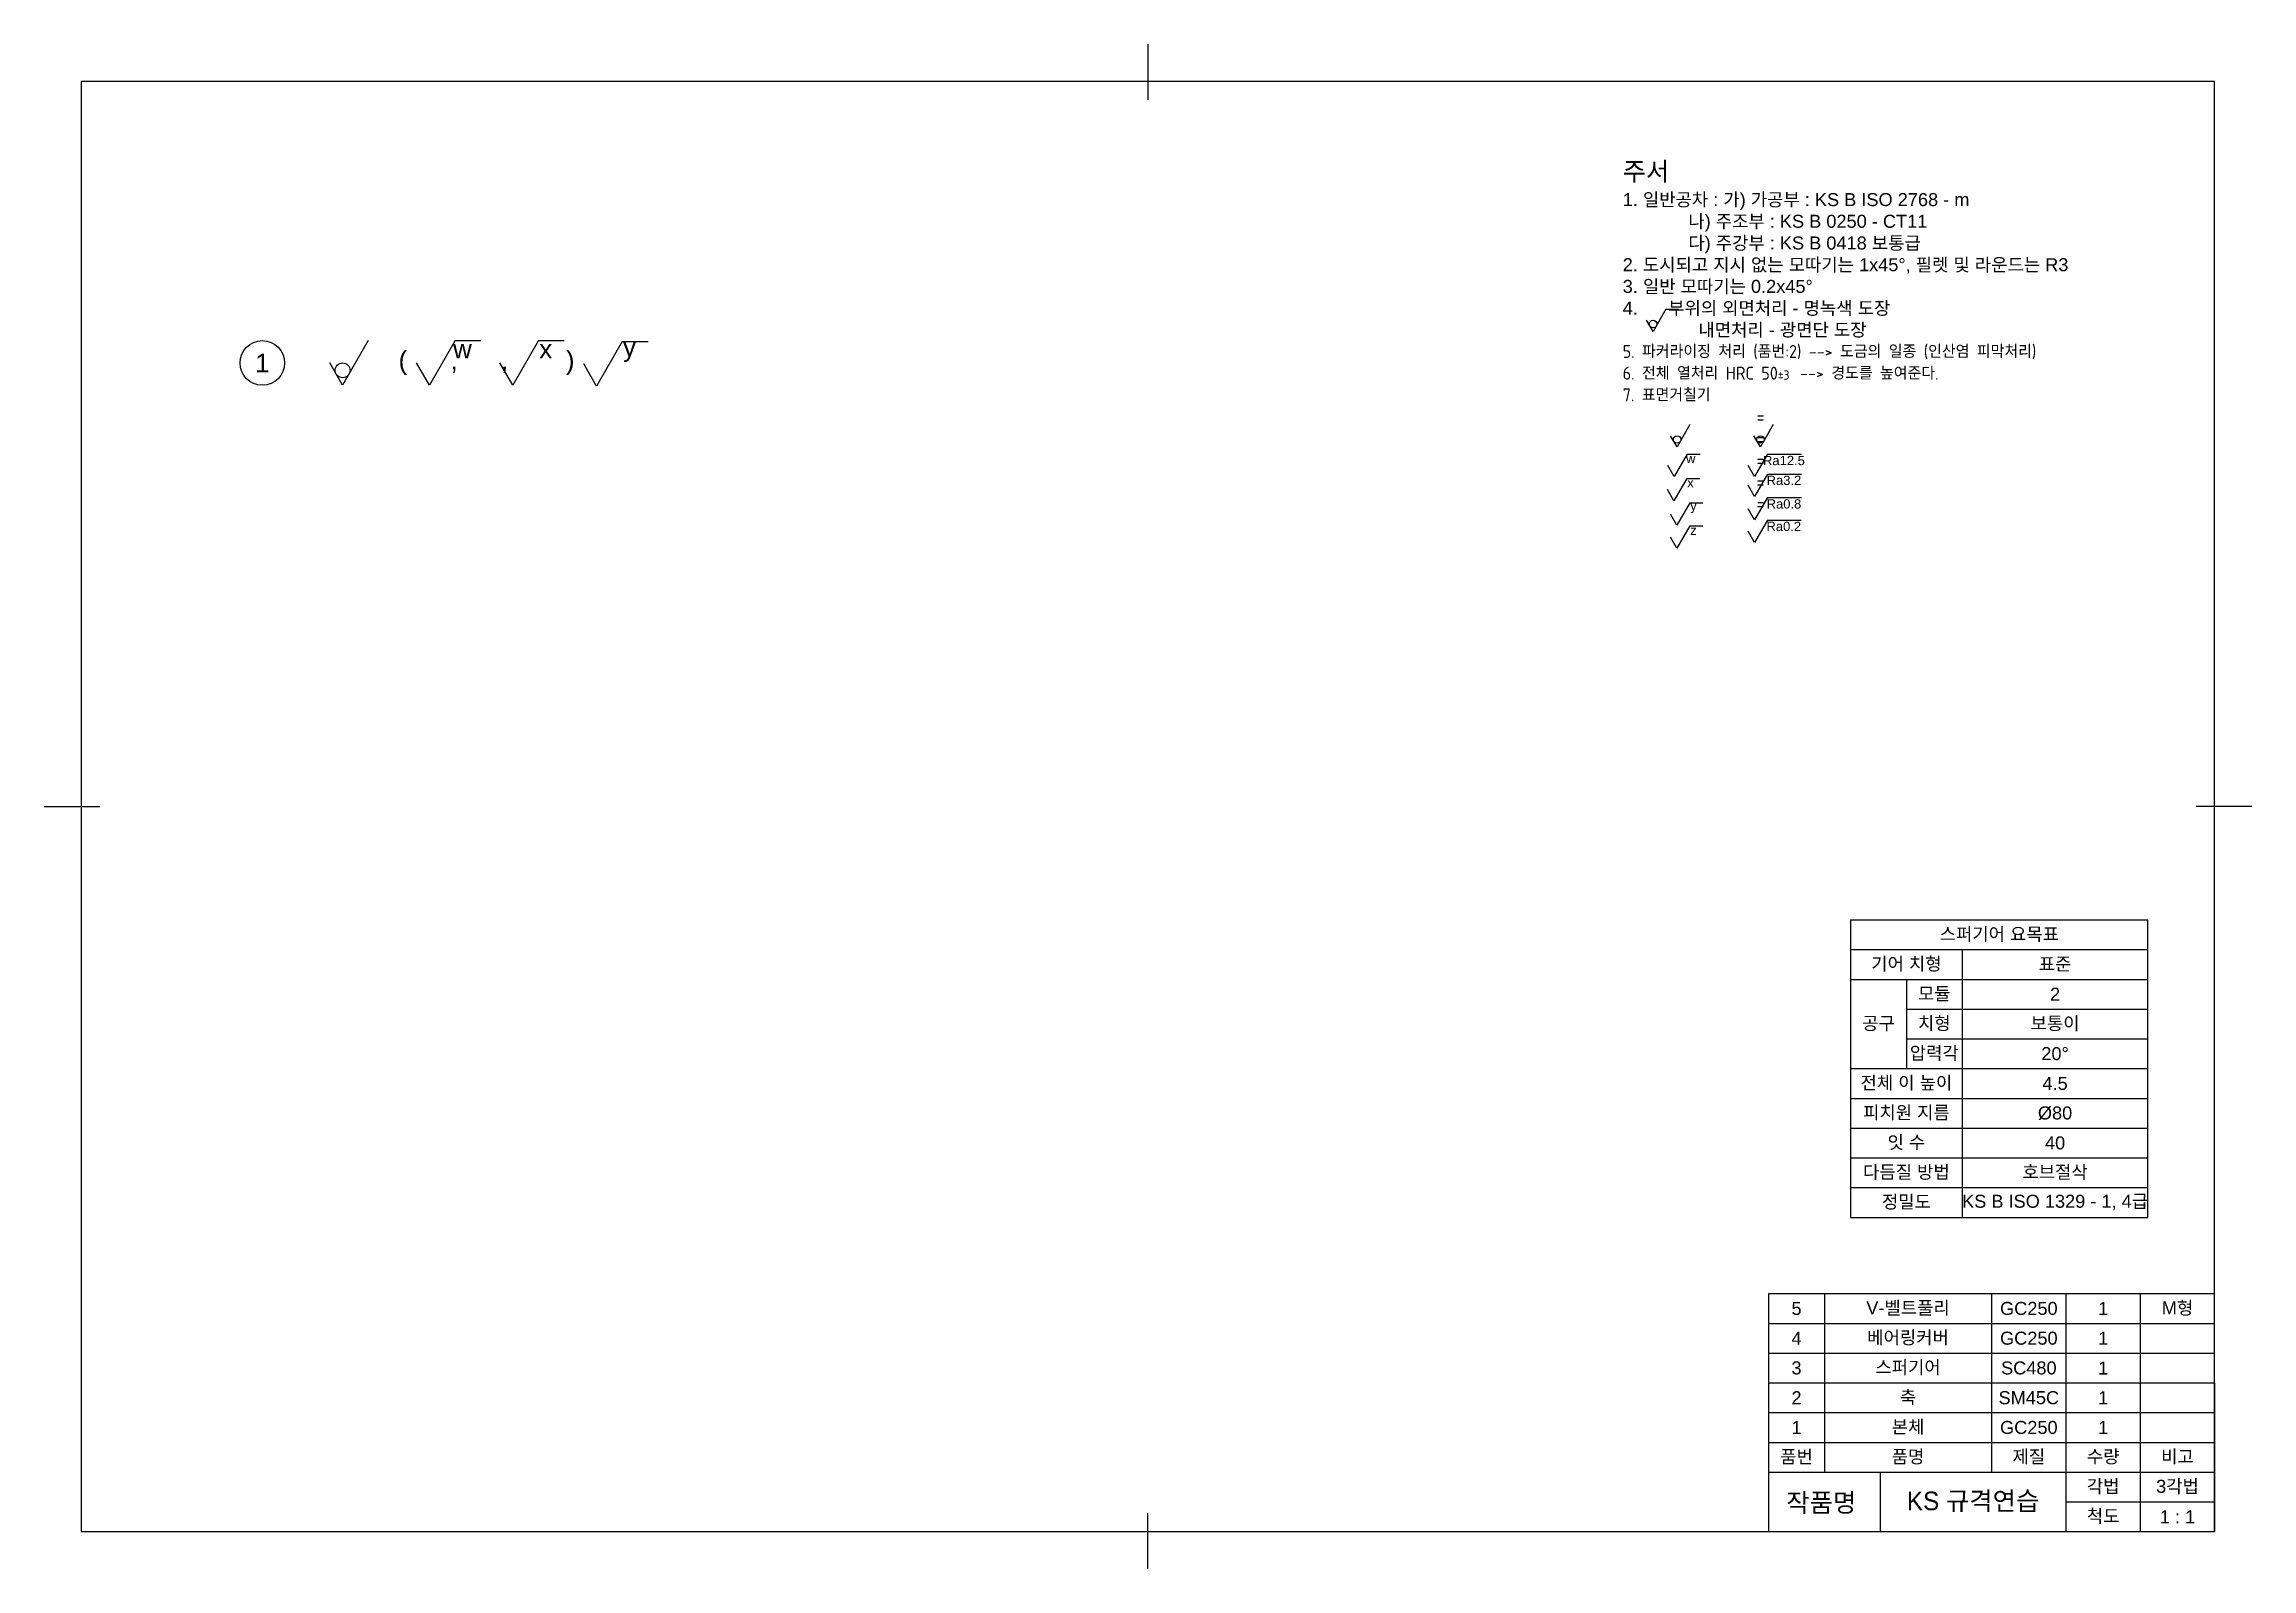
# Model space of a CAD drawing. Header units: millimetres. Extents: x -5 to 589, y -2 to 408.
import ezdxf

# ---------------------------------------------------------------- set-up
doc = ezdxf.new("R2010")
doc.units = ezdxf.units.MM
for name, color, linetype in [('가는실선', 7, 'Continuous'), ('문자', 2, 'Continuous'), ('외형선', 3, 'Continuous'), ('윤곽선', 4, 'Continuous')]:
    doc.layers.add(name, color=color, linetype=linetype)
doc.styles.get("Standard").update_dxf_attribs({"font": 'arial.ttf'})

msp = doc.modelspace()

# ---------------------------------------------------------------- linework, layer by layer
at = {"layer": '가는실선'}
for p, q in [((427.48, 330.73), (425.74, 333.73)), ((427.48, 330.73), (425.74, 333.73)), ((430.94, 336.73), (427.48, 330.73)), ((430.94, 336.73), (427.48, 330.73)), ((430.94, 336.73), (434.4, 336.73)), ((430.94, 336.73), (434.4, 336.73)), ((437.41, 305.7), (433.94, 299.7)), ((437.41, 305.7), (433.94, 299.7)), ((459.83, 305.7), (456.36, 299.7)), ((459.83, 305.7), (456.36, 299.7)), ((433.94, 299.7), (432.21, 302.7)), ((433.94, 299.7), (432.21, 302.7)), ((436.65, 297.72), (433.19, 291.72)), ((436.65, 297.72), (433.19, 291.72)), ((436.65, 297.72), (440.12, 297.72)), ((436.65, 297.72), (440.12, 297.72)), ((456.36, 299.7), (454.63, 302.7)), ((456.36, 299.7), (454.63, 302.7)), ((458.27, 297.72), (454.81, 291.72)), ((458.27, 297.72), (454.81, 291.72)), ((458.27, 297.72), (467.39, 297.72)), ((458.27, 297.72), (467.39, 297.72)), ((433.19, 291.72), (431.46, 294.72)), ((433.19, 291.72), (431.46, 294.72)), ((436.56, 291.21), (433.1, 285.21)), ((436.56, 291.21), (433.1, 285.21)), ((436.56, 291.21), (440.03, 291.21)), ((436.56, 291.21), (440.03, 291.21)), ((454.81, 291.72), (453.08, 294.72)), ((454.81, 291.72), (453.08, 294.72)), ((458.27, 292.39), (454.81, 286.39)), ((458.27, 292.39), (454.81, 286.39)), ((458.27, 292.39), (467.39, 292.39)), ((458.27, 292.39), (467.39, 292.39)), ((433.1, 285.21), (431.37, 288.21)), ((433.1, 285.21), (431.37, 288.21)), ((454.81, 286.39), (453.08, 289.39)), ((454.81, 286.39), (453.08, 289.39)), ((458.27, 286.05), (454.81, 280.05)), ((458.27, 286.05), (454.81, 280.05)), ((458.27, 286.05), (467.39, 286.05)), ((458.27, 286.05), (467.39, 286.05)), ((433.91, 278.63), (432.18, 281.63)), ((433.91, 278.63), (432.18, 281.63)), ((437.38, 284.63), (433.91, 278.63)), ((437.38, 284.63), (433.91, 278.63)), ((437.38, 284.63), (440.84, 284.63)), ((437.38, 284.63), (440.84, 284.63)), ((454.81, 280.05), (453.08, 283.05)), ((454.81, 280.05), (453.08, 283.05)), ((458.23, 280.01), (454.77, 274.01)), ((458.23, 280.01), (454.77, 274.01)), ((458.23, 280.01), (467.35, 280.01)), ((458.23, 280.01), (467.35, 280.01)), ((433.91, 272.43), (432.18, 275.43)), ((433.91, 272.43), (432.18, 275.43)), ((437.38, 278.43), (433.91, 272.43)), ((437.38, 278.43), (433.91, 272.43)), ((437.38, 278.43), (440.84, 278.43)), ((437.38, 278.43), (440.84, 278.43)), ((454.77, 274.01), (453.04, 277.01)), ((454.77, 274.01), (453.04, 277.01)), ((480.64, 172.51), (560.64, 172.51)), ((480.64, 172.51), (480.64, 92.51)), ((480.64, 172.51), (560.64, 172.51)), ((480.64, 172.51), (480.64, 92.51)), ((560.64, 92.51), (560.64, 172.51)), ((560.64, 92.51), (560.64, 172.51)), ((480.64, 164.51), (560.64, 164.51)), ((480.64, 164.51), (560.64, 164.51)), ((510.64, 164.51), (510.64, 92.51)), ((510.64, 164.51), (510.64, 92.51)), ((480.64, 156.51), (560.64, 156.51)), ((480.64, 156.51), (560.64, 156.51)), ((495.64, 156.51), (495.64, 132.51)), ((495.64, 156.51), (495.64, 132.51)), ((495.64, 148.51), (560.64, 148.51)), ((495.64, 148.51), (560.64, 148.51)), ((495.64, 140.51), (560.64, 140.51)), ((495.64, 140.51), (560.64, 140.51)), ((480.64, 132.51), (560.64, 132.51)), ((480.64, 132.51), (560.64, 132.51)), ((480.64, 124.51), (560.64, 124.51)), ((480.64, 124.51), (560.64, 124.51)), ((480.64, 116.51), (560.64, 116.51)), ((480.64, 116.51), (560.64, 116.51)), ((480.64, 108.51), (560.64, 108.51)), ((480.64, 108.51), (560.64, 108.51)), ((480.64, 100.51), (560.64, 100.51)), ((480.64, 100.51), (560.64, 100.51)), ((480.64, 92.51), (560.64, 92.51)), ((480.64, 92.51), (560.64, 92.51)), ((458.58, 71.99), (578.58, 71.99)), ((458.58, 71.99), (578.58, 71.99)), ((473.58, 71.99), (473.58, 23.99)), ((473.58, 71.99), (473.58, 23.99)), ((518.58, 71.99), (518.58, 23.99)), ((518.58, 71.99), (518.58, 23.99)), ((538.58, 71.99), (538.58, 7.99)), ((538.58, 71.99), (538.58, 7.99)), ((558.58, 71.99), (558.58, 7.99)), ((558.58, 71.99), (558.58, 7.99)), ((458.58, 63.99), (578.58, 63.99)), ((458.58, 63.99), (578.58, 63.99)), ((458.58, 55.99), (578.58, 55.99)), ((458.58, 55.99), (578.58, 55.99)), ((458.58, 47.99), (578.58, 47.99)), ((458.58, 47.99), (578.58, 47.99)), ((578.58, 47.99), (578.58, 7.99)), ((578.58, 47.99), (578.58, 7.99)), ((458.58, 39.99), (578.58, 39.99)), ((458.58, 39.99), (578.58, 39.99)), ((458.58, 31.99), (578.58, 31.99)), ((458.58, 31.99), (578.58, 31.99)), ((488.58, 23.99), (488.58, 7.99)), ((488.58, 23.99), (488.58, 7.99)), ((538.58, 15.99), (578.58, 15.99)), ((538.58, 15.99), (578.58, 15.99)), ((458.58, 7.99), (578.58, 7.99)), ((458.58, 7.99), (578.58, 7.99))]:
    msp.add_line(p, q, dxfattribs=at)
for centre in [(427.48, 332.73), (427.48, 332.73), (433.94, 301.7), (433.94, 301.7), (456.36, 301.7), (456.36, 301.7)]:
    msp.add_circle(centre, 1, dxfattribs=at)
at = {"layer": '문자'}
msp.add_circle((53.29, 322.27), 6, dxfattribs=at)
msp.add_circle((53.29, 322.27), 6, dxfattribs=at)
at = {"layer": '외형선'}
for p, q in [((291.58, 407.99), (291.58, 392.99)), ((291.58, 407.99), (291.58, 392.99)), ((81.8, 328.27), (74.88, 316.27)), ((81.8, 328.27), (74.88, 316.27)), ((105.18, 328.27), (98.26, 316.27)), ((105.18, 328.27), (98.26, 316.27)), ((105.18, 328.27), (112.11, 328.27)), ((105.18, 328.27), (112.11, 328.27)), ((127.6, 328.27), (120.67, 316.27)), ((127.6, 328.27), (120.67, 316.27)), ((127.6, 328.27), (134.53, 328.27)), ((127.6, 328.27), (134.53, 328.27)), ((150.14, 328.03), (143.21, 316.03)), ((150.14, 328.03), (143.21, 316.03)), ((150.14, 328.03), (157.07, 328.03)), ((150.14, 328.03), (157.07, 328.03)), ((74.88, 316.27), (71.41, 322.27)), ((74.88, 316.27), (71.41, 322.27)), ((98.26, 316.27), (94.79, 322.27)), ((98.26, 316.27), (94.79, 322.27)), ((120.67, 316.27), (117.21, 322.27)), ((120.67, 316.27), (117.21, 322.27)), ((143.21, 316.03), (139.75, 322.03)), ((143.21, 316.03), (139.75, 322.03)), ((-5.42, 202.99), (9.58, 202.99)), ((-5.42, 202.99), (9.58, 202.99)), ((588.58, 202.99), (573.58, 202.99)), ((588.58, 202.99), (573.58, 202.99)), ((458.58, 71.99), (458.58, 7.99)), ((458.58, 71.99), (458.58, 7.99)), ((458.58, 23.99), (578.58, 23.99)), ((458.58, 23.99), (578.58, 23.99)), ((291.58, -2.01), (291.58, 12.99)), ((291.58, -2.01), (291.58, 12.99))]:
    msp.add_line(p, q, dxfattribs=at)
msp.add_circle((74.88, 320.27), 2, dxfattribs=at)
msp.add_circle((74.88, 320.27), 2, dxfattribs=at)
at = {"layer": '윤곽선'}
msp.add_lwpolyline([(4.58, 7.99), (578.58, 7.99), (578.58, 397.99), (4.58, 397.99)], close=True, dxfattribs=at)
msp.add_lwpolyline([(4.58, 7.99), (578.58, 7.99), (578.58, 397.99), (4.58, 397.99)], close=True, dxfattribs=at)

# ---------------------------------------------------------------- texts
at = {"layer": '가는실선', "char_height": 2.5, "attachment_point": 5}
for s, width, insert in [('w', 5.1314, (437.62, 296.58)), ('w', 5.1314, (437.62, 296.58)), ('Ra12.5', 5.1314, (462.69, 296.02)), ('Ra12.5', 5.1314, (462.69, 296.02)), ('Ra3.2', 5.1314, (462.69, 290.69)), ('Ra3.2', 5.1314, (462.69, 290.69)), ('x', 5.1314, (437.53, 290.07)), ('x', 5.1314, (437.53, 290.07)), ('Ra0.8', 11.998, (462.69, 284.35)), ('Ra0.8', 11.998, (462.69, 284.35)), ('y', 5.1314, (438.35, 283.5)), ('y', 5.1314, (438.35, 283.5)), ('Ra0.2', 5.1314, (462.65, 278.31)), ('Ra0.2', 5.1314, (462.65, 278.31)), ('z', 5.1314, (438.35, 277.29)), ('z', 5.1314, (438.35, 277.29))]:
    msp.add_mtext_dynamic_manual_height_columns(s, width=width, gutter_width=12.5, heights=[0], dxfattribs=dict(at, insert=insert))
at = {"layer": '문자'}
for s, width, insert, char_height, attachment_point in [('주서\\P{\\H0.7x;1. 일반공차 : 가) 가공부 : KS B ISO 2768 - m\\P             나) 주조부 : KS B 0250 - CT11\\P             다) 주강부 : KS B 0418 보통급\\P2. 도시되고 지시 없는 모따기는 1x45%%D, 필렛 및 라운드는 R3\\P3. 일반 모따기는 0.2x45%%D\\P4.      부위의 외면처리 - 명녹색 도장\\P               내면처리 - 광면단 도장 \\Fisocp|c129;\\P5. \\Fisocp,whgtxt|c129;파커라이징\\Fisocp|c129; \\Fisocp,whgtxt|c129;처리 (품번:2) --> 도금의 일종 (인산염 피막처리)\\Fisocp|c129;\\P6. \\Fisocp,whgtxt|c129;전체\\Fisocp|c129; \\Fisocp,whgtxt|c129;열처리\\Fisocp|c129; HRC 50\\H0.71429x;%%P3  \\H1.39999x;--> \\Fisocp,whgtxt|c129;경도를\\Fisocp|c129; \\Fisocp,whgtxt|c129;높여준다.\\Fisocp|c129;\\H0.71429x;\\P\\H1.4x;7. \\Fisocp,whgtxt|c129;표면거칠기\\Fisocp|c129;\\P                  =\\P                  =\\P                  =\\P                  =\\P                  =}', 138.2982, (419.31, 376.28), 5, 1), ('주서\\P{\\H0.7x;1. 일반공차 : 가) 가공부 : KS B ISO 2768 - m\\P             나) 주조부 : KS B 0250 - CT11\\P             다) 주강부 : KS B 0418 보통급\\P2. 도시되고 지시 없는 모따기는 1x45%%D, 필렛 및 라운드는 R3\\P3. 일반 모따기는 0.2x45%%D\\P4.      부위의 외면처리 - 명녹색 도장\\P               내면처리 - 광면단 도장 \\Fisocp|c129;\\P5. \\Fisocp,whgtxt|c129;파커라이징\\Fisocp|c129; \\Fisocp,whgtxt|c129;처리 (품번:2) --> 도금의 일종 (인산염 피막처리)\\Fisocp|c129;\\P6. \\Fisocp,whgtxt|c129;전체\\Fisocp|c129; \\Fisocp,whgtxt|c129;열처리\\Fisocp|c129; HRC 50\\H0.71429x;%%P3  \\H1.39999x;--> \\Fisocp,whgtxt|c129;경도를\\Fisocp|c129; \\Fisocp,whgtxt|c129;높여준다.\\Fisocp|c129;\\H0.71429x;\\P\\H1.4x;7. \\Fisocp,whgtxt|c129;표면거칠기\\Fisocp|c129;\\P                  =\\P                  =\\P                  =\\P                  =\\P                  =}', 138.2982, (419.31, 376.28), 5, 1), ('스퍼기어 요목표', 47.7931, (520.64, 168.51), 3.5, 5), ('스퍼기어 요목표', 47.7931, (520.64, 168.51), 3.5, 5), ('기어 치형', 30, (495.64, 160.51), 3.5, 5), ('기어 치형', 30, (495.64, 160.51), 3.5, 5), ('표준', 30, (535.64, 160.51), 3.5, 5), ('표준', 30, (535.64, 160.51), 3.5, 5), ('모듈', 30, (503.14, 152.51), 3.5, 5), ('모듈', 30, (503.14, 152.51), 3.5, 5), ('2', 30, (535.64, 152.51), 3.5, 5), ('2', 30, (535.64, 152.51), 3.5, 5), ('공구', 30, (488.14, 144.51), 3.5, 5), ('공구', 30, (488.14, 144.51), 3.5, 5), ('치형', 30, (503.14, 144.51), 3.5, 5), ('치형', 30, (503.14, 144.51), 3.5, 5), ('보통이', 30, (535.64, 144.51), 3.5, 5), ('보통이', 30, (535.64, 144.51), 3.5, 5), ('압력각', 30, (503.14, 136.51), 3.5, 5), ('압력각', 30, (503.14, 136.51), 3.5, 5), ('20%%D', 30, (535.64, 136.51), 3.5, 5), ('20%%D', 30, (535.64, 136.51), 3.5, 5), ('전체 이 높이', 30, (495.64, 128.51), 3.5, 5), ('전체 이 높이', 30, (495.64, 128.51), 3.5, 5), ('4.5', 30, (535.64, 128.51), 3.5, 5), ('4.5', 30, (535.64, 128.51), 3.5, 5), ('피치원 지름', 30, (495.64, 120.51), 3.5, 5), ('피치원 지름', 30, (495.64, 120.51), 3.5, 5), ('%%C80', 30, (535.64, 120.51), 3.5, 5), ('%%C80', 30, (535.64, 120.51), 3.5, 5), ('잇 수', 30, (495.64, 112.51), 3.5, 5), ('잇 수', 30, (495.64, 112.51), 3.5, 5), ('40', 30, (535.64, 112.51), 3.5, 5), ('40', 30, (535.64, 112.51), 3.5, 5), ('다듬질 방법', 30, (495.64, 104.51), 3.5, 5), ('다듬질 방법', 30, (495.64, 104.51), 3.5, 5), ('호브절삭', 30, (535.64, 104.51), 3.5, 5), ('호브절삭', 30, (535.64, 104.51), 3.5, 5), ('정밀도', 30, (495.64, 96.51), 3.5, 5), ('정밀도', 30, (495.64, 96.51), 3.5, 5), ('KS B ISO 1329 - 1, 4급', 50.4502, (535.64, 96.51), 3.5, 5), ('KS B ISO 1329 - 1, 4급', 50.4502, (535.64, 96.51), 3.5, 5), ('5', 15, (466.08, 67.99), 3.5, 5), ('5', 15, (466.08, 67.99), 3.5, 5), ('V-벨트풀리', 33.039, (496.08, 67.99), 3.5, 5), ('V-벨트풀리', 33.039, (496.08, 67.99), 3.5, 5), ('GC250', 15, (528.58, 67.99), 3.5, 5), ('GC250', 15, (528.58, 67.99), 3.5, 5), ('1', 15, (548.58, 67.99), 3.5, 5), ('1', 15, (548.58, 67.99), 3.5, 5), ('M형', 15, (568.58, 67.99), 3.5, 5), ('M형', 15, (568.58, 67.99), 3.5, 5), ('4', 15, (466.08, 59.99), 3.5, 5), ('4', 15, (466.08, 59.99), 3.5, 5), ('베어링커버', 32.0028, (496.08, 59.99), 3.5, 5), ('베어링커버', 32.0028, (496.08, 59.99), 3.5, 5), ('GC250', 15, (528.58, 59.99), 3.5, 5), ('GC250', 15, (528.58, 59.99), 3.5, 5), ('1', 15, (548.58, 59.99), 3.5, 5), ('1', 15, (548.58, 59.99), 3.5, 5), ('3', 15, (466.08, 51.99), 3.5, 5), ('3', 15, (466.08, 51.99), 3.5, 5), ('스퍼기어', 32.3428, (496.08, 51.99), 3.5, 5), ('스퍼기어', 32.3428, (496.08, 51.99), 3.5, 5), ('SC480', 15, (528.58, 51.99), 3.5, 5), ('SC480', 15, (528.58, 51.99), 3.5, 5), ('1', 15, (548.58, 51.99), 3.5, 5), ('1', 15, (548.58, 51.99), 3.5, 5), ('2', 15, (466.08, 43.99), 3.5, 5), ('2', 15, (466.08, 43.99), 3.5, 5), ('축', 15, (496.08, 43.99), 3.5, 5), ('축', 15, (496.08, 43.99), 3.5, 5), ('SM45C', 15, (528.58, 43.99), 3.5, 5), ('SM45C', 15, (528.58, 43.99), 3.5, 5), ('1', 15, (548.58, 43.99), 3.5, 5), ('1', 15, (548.58, 43.99), 3.5, 5), ('1', 15, (466.08, 35.99), 3.5, 5), ('1', 15, (466.08, 35.99), 3.5, 5), ('본체', 15, (496.08, 35.99), 3.5, 5), ('본체', 15, (496.08, 35.99), 3.5, 5), ('GC250', 15, (528.58, 35.99), 3.5, 5), ('GC250', 15, (528.58, 35.99), 3.5, 5), ('1', 15, (548.58, 35.99), 3.5, 5), ('1', 15, (548.58, 35.99), 3.5, 5), ('품번', 15, (466.08, 27.99), 3.5, 5), ('품번', 15, (466.08, 27.99), 3.5, 5), ('품명', 15, (496.08, 27.99), 3.5, 5), ('품명', 15, (496.08, 27.99), 3.5, 5), ('제질', 15, (528.58, 27.99), 3.5, 5), ('제질', 15, (528.58, 27.99), 3.5, 5), ('수량', 15, (548.58, 27.99), 3.5, 5), ('수량', 15, (548.58, 27.99), 3.5, 5), ('비고', 15, (568.58, 27.99), 3.5, 5), ('비고', 15, (568.58, 27.99), 3.5, 5), ('작품명', 28.1497, (472.73, 15.53), 5, 5), ('작품명', 28.1497, (472.73, 15.53), 5, 5), ('{\\fGulim|b0|i0|c129|p50;KS 규격연습}', 43.9967, (513.58, 15.99), 5, 5), ('{\\fGulim|b0|i0|c129|p50;KS 규격연습}', 43.9967, (513.58, 15.99), 5, 5), ('각법', 15, (548.58, 19.99), 3.5, 5), ('각법', 15, (548.58, 19.99), 3.5, 5), ('3각법', 15, (568.58, 19.99), 3.5, 5), ('3각법', 15, (568.58, 19.99), 3.5, 5), ('척도', 15, (548.58, 11.99), 3.5, 5), ('척도', 15, (548.58, 11.99), 3.5, 5), ('1 : 1', 15, (568.58, 11.99), 3.5, 5), ('1 : 1', 15, (568.58, 11.99), 3.5, 5)]:
    msp.add_mtext_dynamic_manual_height_columns(s, width=width, gutter_width=12.5, heights=[0], dxfattribs=dict(at, insert=insert, char_height=char_height, attachment_point=attachment_point))
at = {"layer": '외형선', "char_height": 5}
for s, width, insert, attachment_point in [('w', 10.2628, (107.13, 326), 5), ('w', 10.2628, (107.13, 326), 5), ('x', 10.2628, (129.54, 326), 5), ('x', 10.2628, (129.54, 326), 5), ('y', 10.2628, (152.08, 325.76), 5), ('y', 10.2628, (152.08, 325.76), 5), ('1', 10.2628, (53.29, 322.27), 5), ('1', 10.2628, (53.29, 322.27), 5), ('(      ,      ,        )', 76.9962, (89.94, 322.27), 4), ('(      ,      ,        )', 76.9962, (89.94, 322.27), 4)]:
    msp.add_mtext_dynamic_manual_height_columns(s, width=width, gutter_width=25, heights=[0], dxfattribs=dict(at, insert=insert, attachment_point=attachment_point))

doc.saveas('drawing.dxf')
